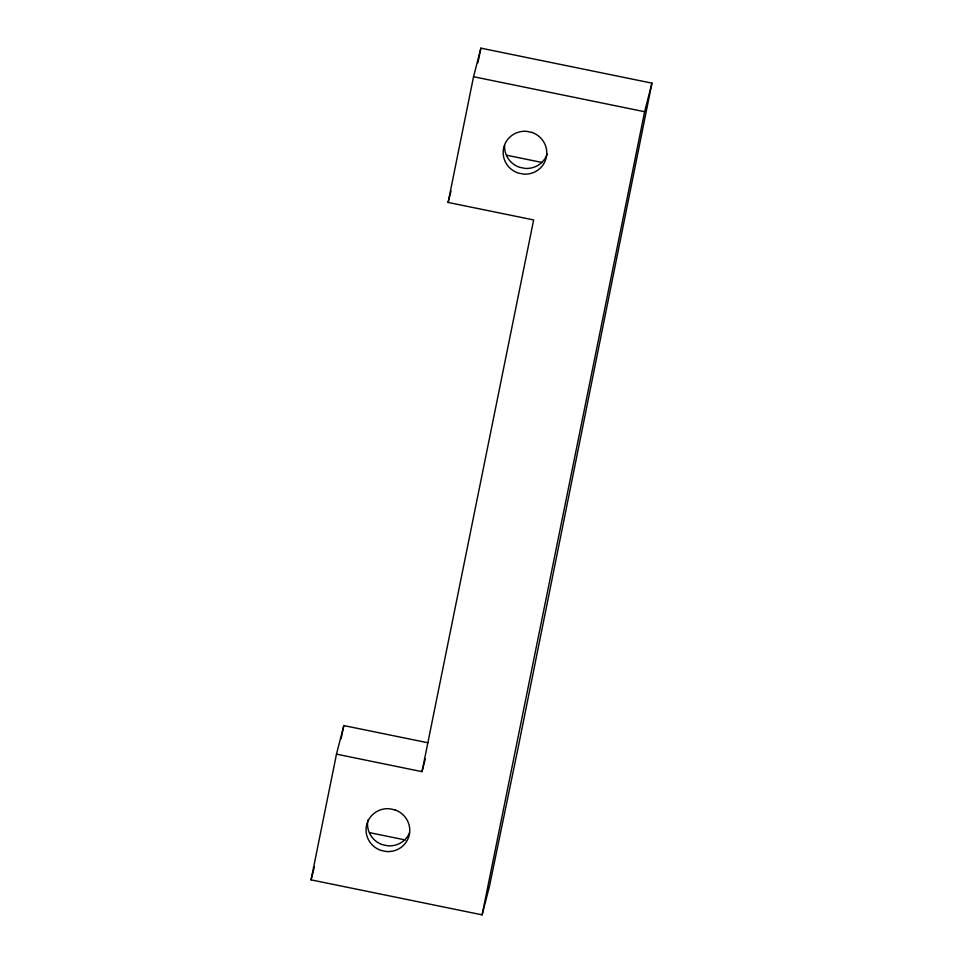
<?xml version="1.0" encoding="UTF-8"?>
<svg xmlns="http://www.w3.org/2000/svg" width="963" height="963" viewBox="0 0 963 963"><rect width="100%" height="100%" fill="white"/><g stroke="black" fill="none" stroke-linecap="round" stroke-linejoin="round"><path stroke-width="1.44" d="M336.484 754.149L422.011 771.652L533.646 219.937L448.108 202.435L473.543 76.727L480.886 48.15L651.951 83.143L517.829 749.13L489.457 886.273L482.114 914.85L311.049 879.857L336.484 754.149L343.815 725.572L427.909 742.774M341.155 738.729L343.815 725.572M477.925 62.764L480.886 48.15M482.114 914.85L644.62 111.72L651.951 83.143M448.108 202.435L451.045 191.011M311.049 879.857L314.347 867.001M422.011 771.652L425.321 758.784M473.543 76.727L644.62 111.72M506.719 155.248L542.362 162.542M369.66 832.67L405.291 839.965M547.165 154.044A21.896 21.439 14.4 0 1 525.076 168.405L519.478 167.261A21.896 21.439 14.4 0 1 504.624 145.425M409.576 832.839A21.896 21.439 14.4 0 1 387.92 845.815L382.323 844.659A21.896 21.439 14.4 0 1 367.938 819.982M531.949 132.437L526.352 131.305A21.896 21.439 14.4 0 0 518.01 172.979L523.607 174.11A21.896 21.439 14.4 0 0 531.949 132.437M394.962 809.883L389.377 808.727A21.896 21.439 14.4 0 0 380.854 850.377L386.452 851.533A21.896 21.439 14.4 0 0 394.962 809.883"/></g></svg>
